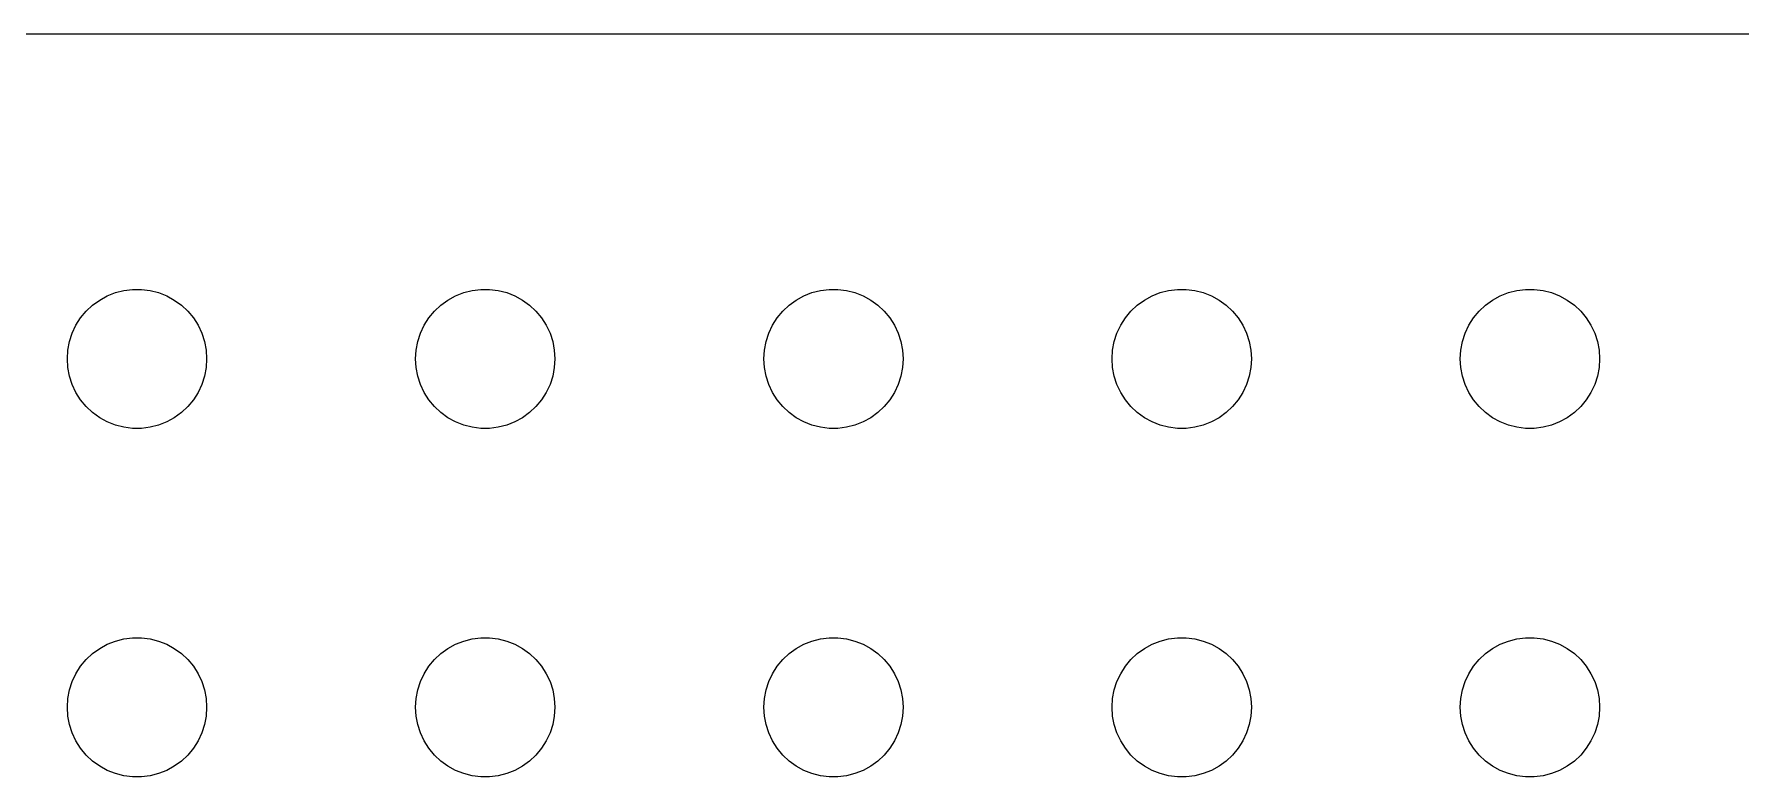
# Model space of a CAD drawing. Header units: metres. Extents: x -150 to 150, y -149 to 149.
# Drawn here: x -114.72 to -77.96, y 133.5 to 149.49 of the extents above; entities that cross this region are included whole.
import ezdxf

# ---------------------------------------------------------------- set-up
doc = ezdxf.new("R2010")
doc.units = ezdxf.units.M

msp = doc.modelspace()

# ---------------------------------------------------------------- linework, layer by layer
for p, q in [((144.814, 149.49), (-144.814, 149.49)), ((-113.456, 143.656), (-113.304, 143.766)), ((-113.304, 143.766), (-113.139, 143.857)), ((-113.139, 143.857), (-112.964, 143.927)), ((-112.964, 143.927), (-112.781, 143.973)), ((-112.781, 143.973), (-112.594, 143.997)), ((-112.594, 143.997), (-112.406, 143.997)), ((-112.406, 143.997), (-112.219, 143.973)), ((-112.219, 143.973), (-112.036, 143.927)), ((-112.036, 143.927), (-111.861, 143.857)), ((-111.861, 143.857), (-111.696, 143.766)), ((-111.696, 143.766), (-111.544, 143.656)), ((-105.956, 143.656), (-105.804, 143.766)), ((-105.804, 143.766), (-105.639, 143.857)), ((-105.639, 143.857), (-105.464, 143.927)), ((-105.464, 143.927), (-105.281, 143.973)), ((-105.281, 143.973), (-105.094, 143.997)), ((-105.094, 143.997), (-104.906, 143.997)), ((-104.906, 143.997), (-104.719, 143.973)), ((-104.719, 143.973), (-104.536, 143.927)), ((-104.536, 143.927), (-104.361, 143.857)), ((-104.361, 143.857), (-104.196, 143.766)), ((-104.196, 143.766), (-104.044, 143.656)), ((-98.4561, 143.656), (-98.3037, 143.766)), ((-98.3037, 143.766), (-98.1387, 143.857)), ((-98.1387, 143.857), (-97.9635, 143.927)), ((-97.9635, 143.927), (-97.7811, 143.973)), ((-97.7811, 143.973), (-97.5942, 143.997)), ((-97.5942, 143.997), (-97.4058, 143.997)), ((-97.4058, 143.997), (-97.2189, 143.973)), ((-97.2189, 143.973), (-97.0365, 143.927)), ((-97.0365, 143.927), (-96.8613, 143.857)), ((-96.8613, 143.857), (-96.6963, 143.766)), ((-96.6963, 143.766), (-96.5439, 143.656)), ((-90.9561, 143.656), (-90.8037, 143.766)), ((-90.8037, 143.766), (-90.6387, 143.857)), ((-90.6387, 143.857), (-90.4635, 143.927)), ((-90.4635, 143.927), (-90.2811, 143.973)), ((-90.2811, 143.973), (-90.0942, 143.997)), ((-90.0942, 143.997), (-89.9058, 143.997)), ((-89.9058, 143.997), (-89.7189, 143.973)), ((-89.7189, 143.973), (-89.5365, 143.927)), ((-89.5365, 143.927), (-89.3613, 143.857)), ((-89.3613, 143.857), (-89.1963, 143.766)), ((-89.1963, 143.766), (-89.0439, 143.656)), ((-83.4561, 143.656), (-83.3037, 143.766)), ((-83.3037, 143.766), (-83.1387, 143.857)), ((-83.1387, 143.857), (-82.9635, 143.927)), ((-82.9635, 143.927), (-82.7811, 143.973)), ((-82.7811, 143.973), (-82.5942, 143.997)), ((-82.5942, 143.997), (-82.4058, 143.997)), ((-82.4058, 143.997), (-82.2189, 143.973)), ((-82.2189, 143.973), (-82.0365, 143.927)), ((-82.0365, 143.927), (-81.8613, 143.857)), ((-81.8613, 143.857), (-81.6963, 143.766)), ((-81.6963, 143.766), (-81.5439, 143.656)), ((-113.814, 143.223), (-113.714, 143.382)), ((-113.714, 143.382), (-113.593, 143.527)), ((-113.593, 143.527), (-113.456, 143.656)), ((-111.544, 143.656), (-111.407, 143.527)), ((-111.407, 143.527), (-111.286, 143.382)), ((-111.286, 143.382), (-111.186, 143.223)), ((-106.314, 143.223), (-106.214, 143.382)), ((-106.214, 143.382), (-106.093, 143.527)), ((-106.093, 143.527), (-105.956, 143.656)), ((-104.044, 143.656), (-103.907, 143.527)), ((-103.907, 143.527), (-103.786, 143.382)), ((-103.786, 143.382), (-103.686, 143.223)), ((-98.8145, 143.223), (-98.7135, 143.382)), ((-98.7135, 143.382), (-98.5934, 143.527)), ((-98.5934, 143.527), (-98.4561, 143.656)), ((-96.5439, 143.656), (-96.4065, 143.527)), ((-96.4065, 143.527), (-96.2865, 143.382)), ((-96.2865, 143.382), (-96.1855, 143.223)), ((-91.3145, 143.223), (-91.2135, 143.382)), ((-91.2135, 143.382), (-91.0934, 143.527)), ((-91.0934, 143.527), (-90.9561, 143.656)), ((-89.0439, 143.656), (-88.9065, 143.527)), ((-88.9065, 143.527), (-88.7865, 143.382)), ((-88.7865, 143.382), (-88.6855, 143.223)), ((-83.8145, 143.223), (-83.7135, 143.382)), ((-83.7135, 143.382), (-83.5934, 143.527)), ((-83.5934, 143.527), (-83.4561, 143.656)), ((-81.5439, 143.656), (-81.4065, 143.527)), ((-81.4065, 143.527), (-81.2865, 143.382)), ((-81.2865, 143.382), (-81.1855, 143.223)), ((-113.953, 142.873), (-113.895, 143.052)), ((-113.895, 143.052), (-113.814, 143.223)), ((-111.186, 143.223), (-111.105, 143.052)), ((-111.105, 143.052), (-111.047, 142.873)), ((-106.453, 142.873), (-106.395, 143.052)), ((-106.395, 143.052), (-106.314, 143.223)), ((-103.686, 143.223), (-103.605, 143.052)), ((-103.605, 143.052), (-103.547, 142.873)), ((-98.9529, 142.873), (-98.8947, 143.052)), ((-98.8947, 143.052), (-98.8145, 143.223)), ((-96.1855, 143.223), (-96.1053, 143.052)), ((-96.1053, 143.052), (-96.0471, 142.873)), ((-91.4529, 142.873), (-91.3947, 143.052)), ((-91.3947, 143.052), (-91.3145, 143.223)), ((-88.6855, 143.223), (-88.6053, 143.052)), ((-88.6053, 143.052), (-88.5471, 142.873)), ((-83.9529, 142.873), (-83.8947, 143.052)), ((-83.8947, 143.052), (-83.8145, 143.223)), ((-81.1855, 143.223), (-81.1053, 143.052)), ((-81.1053, 143.052), (-81.0471, 142.873)), ((-114, 142.5), (-113.988, 142.688)), ((-113.988, 142.688), (-113.953, 142.873)), ((-111.047, 142.873), (-111.012, 142.688)), ((-111.012, 142.688), (-111, 142.5)), ((-106.5, 142.5), (-106.488, 142.688)), ((-106.488, 142.688), (-106.453, 142.873)), ((-103.547, 142.873), (-103.512, 142.688)), ((-103.512, 142.688), (-103.5, 142.5)), ((-99, 142.5), (-98.9882, 142.688)), ((-98.9882, 142.688), (-98.9529, 142.873)), ((-96.0471, 142.873), (-96.0118, 142.688)), ((-96.0118, 142.688), (-96, 142.5)), ((-91.5, 142.5), (-91.4882, 142.688)), ((-91.4882, 142.688), (-91.4529, 142.873)), ((-88.5471, 142.873), (-88.5118, 142.688)), ((-88.5118, 142.688), (-88.5, 142.5)), ((-84, 142.5), (-83.9882, 142.688)), ((-83.9882, 142.688), (-83.9529, 142.873)), ((-81.0471, 142.873), (-81.0118, 142.688)), ((-81.0118, 142.688), (-81, 142.5)), ((-113.988, 142.312), (-114, 142.5)), ((-113.953, 142.127), (-113.988, 142.312)), ((-111.012, 142.312), (-111.047, 142.127)), ((-111, 142.5), (-111.012, 142.312)), ((-106.488, 142.312), (-106.5, 142.5)), ((-106.453, 142.127), (-106.488, 142.312)), ((-103.512, 142.312), (-103.547, 142.127)), ((-103.5, 142.5), (-103.512, 142.312)), ((-98.9882, 142.312), (-99, 142.5)), ((-98.9529, 142.127), (-98.9882, 142.312)), ((-96.0118, 142.312), (-96.0471, 142.127)), ((-96, 142.5), (-96.0118, 142.312)), ((-91.4882, 142.312), (-91.5, 142.5)), ((-91.4529, 142.127), (-91.4882, 142.312)), ((-88.5118, 142.312), (-88.5471, 142.127)), ((-88.5, 142.5), (-88.5118, 142.312)), ((-83.9882, 142.312), (-84, 142.5)), ((-83.9529, 142.127), (-83.9882, 142.312)), ((-81.0118, 142.312), (-81.0471, 142.127)), ((-81, 142.5), (-81.0118, 142.312)), ((-113.895, 141.948), (-113.953, 142.127)), ((-113.814, 141.777), (-113.895, 141.948)), ((-111.105, 141.948), (-111.186, 141.777)), ((-111.047, 142.127), (-111.105, 141.948)), ((-106.395, 141.948), (-106.453, 142.127)), ((-106.314, 141.777), (-106.395, 141.948)), ((-103.605, 141.948), (-103.686, 141.777)), ((-103.547, 142.127), (-103.605, 141.948)), ((-98.8947, 141.948), (-98.9529, 142.127)), ((-98.8145, 141.777), (-98.8947, 141.948)), ((-96.1053, 141.948), (-96.1855, 141.777)), ((-96.0471, 142.127), (-96.1053, 141.948)), ((-91.3947, 141.948), (-91.4529, 142.127)), ((-91.3145, 141.777), (-91.3947, 141.948)), ((-88.6053, 141.948), (-88.6855, 141.777)), ((-88.5471, 142.127), (-88.6053, 141.948)), ((-83.8947, 141.948), (-83.9529, 142.127)), ((-83.8145, 141.777), (-83.8947, 141.948)), ((-81.1053, 141.948), (-81.1855, 141.777)), ((-81.0471, 142.127), (-81.1053, 141.948)), ((-113.714, 141.618), (-113.814, 141.777)), ((-113.593, 141.473), (-113.714, 141.618)), ((-111.286, 141.618), (-111.407, 141.473)), ((-111.186, 141.777), (-111.286, 141.618)), ((-106.214, 141.618), (-106.314, 141.777)), ((-106.093, 141.473), (-106.214, 141.618)), ((-103.786, 141.618), (-103.907, 141.473)), ((-103.686, 141.777), (-103.786, 141.618)), ((-98.7135, 141.618), (-98.8145, 141.777)), ((-98.5934, 141.473), (-98.7135, 141.618)), ((-96.2865, 141.618), (-96.4065, 141.473)), ((-96.1855, 141.777), (-96.2865, 141.618)), ((-91.2135, 141.618), (-91.3145, 141.777)), ((-91.0934, 141.473), (-91.2135, 141.618)), ((-88.7865, 141.618), (-88.9065, 141.473)), ((-88.6855, 141.777), (-88.7865, 141.618)), ((-83.7135, 141.618), (-83.8145, 141.777)), ((-83.5934, 141.473), (-83.7135, 141.618)), ((-81.2865, 141.618), (-81.4065, 141.473)), ((-81.1855, 141.777), (-81.2865, 141.618)), ((-113.456, 141.344), (-113.593, 141.473)), ((-113.304, 141.234), (-113.456, 141.344)), ((-113.139, 141.143), (-113.304, 141.234)), ((-111.696, 141.234), (-111.861, 141.143)), ((-111.544, 141.344), (-111.696, 141.234)), ((-111.407, 141.473), (-111.544, 141.344)), ((-105.956, 141.344), (-106.093, 141.473)), ((-105.804, 141.234), (-105.956, 141.344)), ((-105.639, 141.143), (-105.804, 141.234)), ((-104.196, 141.234), (-104.361, 141.143)), ((-104.044, 141.344), (-104.196, 141.234)), ((-103.907, 141.473), (-104.044, 141.344)), ((-98.4561, 141.344), (-98.5934, 141.473)), ((-98.3037, 141.234), (-98.4561, 141.344)), ((-98.1387, 141.143), (-98.3037, 141.234)), ((-96.6963, 141.234), (-96.8613, 141.143)), ((-96.5439, 141.344), (-96.6963, 141.234)), ((-96.4065, 141.473), (-96.5439, 141.344)), ((-90.9561, 141.344), (-91.0934, 141.473)), ((-90.8037, 141.234), (-90.9561, 141.344)), ((-90.6387, 141.143), (-90.8037, 141.234)), ((-89.1963, 141.234), (-89.3613, 141.143)), ((-89.0439, 141.344), (-89.1963, 141.234)), ((-88.9065, 141.473), (-89.0439, 141.344)), ((-83.4561, 141.344), (-83.5934, 141.473)), ((-83.3037, 141.234), (-83.4561, 141.344)), ((-83.1387, 141.143), (-83.3037, 141.234)), ((-81.6963, 141.234), (-81.8613, 141.143)), ((-81.5439, 141.344), (-81.6963, 141.234)), ((-81.4065, 141.473), (-81.5439, 141.344)), ((-112.964, 141.073), (-113.139, 141.143)), ((-112.781, 141.027), (-112.964, 141.073)), ((-112.594, 141.003), (-112.781, 141.027)), ((-112.406, 141.003), (-112.594, 141.003)), ((-112.219, 141.027), (-112.406, 141.003)), ((-112.036, 141.073), (-112.219, 141.027)), ((-111.861, 141.143), (-112.036, 141.073)), ((-105.464, 141.073), (-105.639, 141.143)), ((-105.281, 141.027), (-105.464, 141.073)), ((-105.094, 141.003), (-105.281, 141.027)), ((-104.906, 141.003), (-105.094, 141.003)), ((-104.719, 141.027), (-104.906, 141.003)), ((-104.536, 141.073), (-104.719, 141.027)), ((-104.361, 141.143), (-104.536, 141.073)), ((-97.9635, 141.073), (-98.1387, 141.143)), ((-97.7811, 141.027), (-97.9635, 141.073)), ((-97.5942, 141.003), (-97.7811, 141.027)), ((-97.4058, 141.003), (-97.5942, 141.003)), ((-97.2189, 141.027), (-97.4058, 141.003)), ((-97.0365, 141.073), (-97.2189, 141.027)), ((-96.8613, 141.143), (-97.0365, 141.073)), ((-90.4635, 141.073), (-90.6387, 141.143)), ((-90.2811, 141.027), (-90.4635, 141.073)), ((-90.0942, 141.003), (-90.2811, 141.027)), ((-89.9058, 141.003), (-90.0942, 141.003)), ((-89.7189, 141.027), (-89.9058, 141.003)), ((-89.5365, 141.073), (-89.7189, 141.027)), ((-89.3613, 141.143), (-89.5365, 141.073)), ((-82.9635, 141.073), (-83.1387, 141.143)), ((-82.7811, 141.027), (-82.9635, 141.073)), ((-82.5942, 141.003), (-82.7811, 141.027)), ((-82.4058, 141.003), (-82.5942, 141.003)), ((-82.2189, 141.027), (-82.4058, 141.003)), ((-82.0365, 141.073), (-82.2189, 141.027)), ((-81.8613, 141.143), (-82.0365, 141.073)), ((-113.139, 136.357), (-112.964, 136.427)), ((-112.964, 136.427), (-112.781, 136.473)), ((-112.781, 136.473), (-112.594, 136.497)), ((-112.594, 136.497), (-112.406, 136.497)), ((-112.406, 136.497), (-112.219, 136.473)), ((-112.219, 136.473), (-112.036, 136.427)), ((-112.036, 136.427), (-111.861, 136.357)), ((-105.639, 136.357), (-105.464, 136.427)), ((-105.464, 136.427), (-105.281, 136.473)), ((-105.281, 136.473), (-105.094, 136.497)), ((-105.094, 136.497), (-104.906, 136.497)), ((-104.906, 136.497), (-104.719, 136.473)), ((-104.719, 136.473), (-104.536, 136.427)), ((-104.536, 136.427), (-104.361, 136.357)), ((-98.1387, 136.357), (-97.9635, 136.427)), ((-97.9635, 136.427), (-97.7811, 136.473)), ((-97.7811, 136.473), (-97.5942, 136.497)), ((-97.5942, 136.497), (-97.4058, 136.497)), ((-97.4058, 136.497), (-97.2189, 136.473)), ((-97.2189, 136.473), (-97.0365, 136.427)), ((-97.0365, 136.427), (-96.8613, 136.357)), ((-90.6387, 136.357), (-90.4635, 136.427)), ((-90.4635, 136.427), (-90.2811, 136.473)), ((-90.2811, 136.473), (-90.0942, 136.497)), ((-90.0942, 136.497), (-89.9058, 136.497)), ((-89.9058, 136.497), (-89.7189, 136.473)), ((-89.7189, 136.473), (-89.5365, 136.427)), ((-89.5365, 136.427), (-89.3613, 136.357)), ((-83.1387, 136.357), (-82.9635, 136.427)), ((-82.9635, 136.427), (-82.7811, 136.473)), ((-82.7811, 136.473), (-82.5942, 136.497)), ((-82.5942, 136.497), (-82.4058, 136.497)), ((-82.4058, 136.497), (-82.2189, 136.473)), ((-82.2189, 136.473), (-82.0365, 136.427)), ((-82.0365, 136.427), (-81.8613, 136.357)), ((-113.714, 135.882), (-113.593, 136.027)), ((-113.593, 136.027), (-113.456, 136.156)), ((-113.456, 136.156), (-113.304, 136.266)), ((-113.304, 136.266), (-113.139, 136.357)), ((-111.861, 136.357), (-111.696, 136.266)), ((-111.696, 136.266), (-111.544, 136.156)), ((-111.544, 136.156), (-111.407, 136.027)), ((-111.407, 136.027), (-111.286, 135.882)), ((-106.214, 135.882), (-106.093, 136.027)), ((-106.093, 136.027), (-105.956, 136.156)), ((-105.956, 136.156), (-105.804, 136.266)), ((-105.804, 136.266), (-105.639, 136.357)), ((-104.361, 136.357), (-104.196, 136.266)), ((-104.196, 136.266), (-104.044, 136.156)), ((-104.044, 136.156), (-103.907, 136.027)), ((-103.907, 136.027), (-103.786, 135.882)), ((-98.7135, 135.882), (-98.5934, 136.027)), ((-98.5934, 136.027), (-98.4561, 136.156)), ((-98.4561, 136.156), (-98.3037, 136.266)), ((-98.3037, 136.266), (-98.1387, 136.357)), ((-96.8613, 136.357), (-96.6963, 136.266)), ((-96.6963, 136.266), (-96.5439, 136.156)), ((-96.5439, 136.156), (-96.4065, 136.027)), ((-96.4065, 136.027), (-96.2865, 135.882)), ((-91.2135, 135.882), (-91.0934, 136.027)), ((-91.0934, 136.027), (-90.9561, 136.156)), ((-90.9561, 136.156), (-90.8037, 136.266)), ((-90.8037, 136.266), (-90.6387, 136.357)), ((-89.3613, 136.357), (-89.1963, 136.266)), ((-89.1963, 136.266), (-89.0439, 136.156)), ((-89.0439, 136.156), (-88.9065, 136.027)), ((-88.9065, 136.027), (-88.7865, 135.882)), ((-83.7135, 135.882), (-83.5934, 136.027)), ((-83.5934, 136.027), (-83.4561, 136.156)), ((-83.4561, 136.156), (-83.3037, 136.266)), ((-83.3037, 136.266), (-83.1387, 136.357)), ((-81.8613, 136.357), (-81.6963, 136.266)), ((-81.6963, 136.266), (-81.5439, 136.156)), ((-81.5439, 136.156), (-81.4065, 136.027)), ((-81.4065, 136.027), (-81.2865, 135.882)), ((-113.895, 135.552), (-113.814, 135.723)), ((-113.814, 135.723), (-113.714, 135.882)), ((-111.286, 135.882), (-111.186, 135.723)), ((-111.186, 135.723), (-111.105, 135.552)), ((-106.395, 135.552), (-106.314, 135.723)), ((-106.314, 135.723), (-106.214, 135.882)), ((-103.786, 135.882), (-103.686, 135.723)), ((-103.686, 135.723), (-103.605, 135.552)), ((-98.8947, 135.552), (-98.8145, 135.723)), ((-98.8145, 135.723), (-98.7135, 135.882)), ((-96.2865, 135.882), (-96.1855, 135.723)), ((-96.1855, 135.723), (-96.1053, 135.552)), ((-91.3947, 135.552), (-91.3145, 135.723)), ((-91.3145, 135.723), (-91.2135, 135.882)), ((-88.7865, 135.882), (-88.6855, 135.723)), ((-88.6855, 135.723), (-88.6053, 135.552)), ((-83.8947, 135.552), (-83.8145, 135.723)), ((-83.8145, 135.723), (-83.7135, 135.882)), ((-81.2865, 135.882), (-81.1855, 135.723)), ((-81.1855, 135.723), (-81.1053, 135.552)), ((-113.988, 135.188), (-113.953, 135.373)), ((-113.953, 135.373), (-113.895, 135.552)), ((-111.105, 135.552), (-111.047, 135.373)), ((-111.047, 135.373), (-111.012, 135.188)), ((-106.488, 135.188), (-106.453, 135.373)), ((-106.453, 135.373), (-106.395, 135.552)), ((-103.605, 135.552), (-103.547, 135.373)), ((-103.547, 135.373), (-103.512, 135.188)), ((-98.9882, 135.188), (-98.9529, 135.373)), ((-98.9529, 135.373), (-98.8947, 135.552)), ((-96.1053, 135.552), (-96.0471, 135.373)), ((-96.0471, 135.373), (-96.0118, 135.188)), ((-91.4882, 135.188), (-91.4529, 135.373)), ((-91.4529, 135.373), (-91.3947, 135.552)), ((-88.6053, 135.552), (-88.5471, 135.373)), ((-88.5471, 135.373), (-88.5118, 135.188)), ((-83.9882, 135.188), (-83.9529, 135.373)), ((-83.9529, 135.373), (-83.8947, 135.552)), ((-81.1053, 135.552), (-81.0471, 135.373)), ((-81.0471, 135.373), (-81.0118, 135.188)), ((-114, 135), (-113.988, 135.188)), ((-113.988, 134.812), (-114, 135)), ((-111.012, 135.188), (-111, 135)), ((-111, 135), (-111.012, 134.812)), ((-106.5, 135), (-106.488, 135.188)), ((-106.488, 134.812), (-106.5, 135)), ((-103.512, 135.188), (-103.5, 135)), ((-103.5, 135), (-103.512, 134.812)), ((-99, 135), (-98.9882, 135.188)), ((-98.9882, 134.812), (-99, 135)), ((-96.0118, 135.188), (-96, 135)), ((-96, 135), (-96.0118, 134.812)), ((-91.5, 135), (-91.4882, 135.188)), ((-91.4882, 134.812), (-91.5, 135)), ((-88.5118, 135.188), (-88.5, 135)), ((-88.5, 135), (-88.5118, 134.812)), ((-84, 135), (-83.9882, 135.188)), ((-83.9882, 134.812), (-84, 135)), ((-81.0118, 135.188), (-81, 135)), ((-81, 135), (-81.0118, 134.812)), ((-113.953, 134.627), (-113.988, 134.812)), ((-113.895, 134.448), (-113.953, 134.627)), ((-111.047, 134.627), (-111.105, 134.448)), ((-111.012, 134.812), (-111.047, 134.627)), ((-106.453, 134.627), (-106.488, 134.812)), ((-106.395, 134.448), (-106.453, 134.627)), ((-103.547, 134.627), (-103.605, 134.448)), ((-103.512, 134.812), (-103.547, 134.627)), ((-98.9529, 134.627), (-98.9882, 134.812)), ((-98.8947, 134.448), (-98.9529, 134.627)), ((-96.0471, 134.627), (-96.1053, 134.448)), ((-96.0118, 134.812), (-96.0471, 134.627)), ((-91.4529, 134.627), (-91.4882, 134.812)), ((-91.3947, 134.448), (-91.4529, 134.627)), ((-88.5471, 134.627), (-88.6053, 134.448)), ((-88.5118, 134.812), (-88.5471, 134.627)), ((-83.9529, 134.627), (-83.9882, 134.812)), ((-83.8947, 134.448), (-83.9529, 134.627)), ((-81.0471, 134.627), (-81.1053, 134.448)), ((-81.0118, 134.812), (-81.0471, 134.627)), ((-113.814, 134.277), (-113.895, 134.448)), ((-113.714, 134.118), (-113.814, 134.277)), ((-111.186, 134.277), (-111.286, 134.118)), ((-111.105, 134.448), (-111.186, 134.277)), ((-106.314, 134.277), (-106.395, 134.448)), ((-106.214, 134.118), (-106.314, 134.277)), ((-103.686, 134.277), (-103.786, 134.118)), ((-103.605, 134.448), (-103.686, 134.277)), ((-98.8145, 134.277), (-98.8947, 134.448)), ((-98.7135, 134.118), (-98.8145, 134.277)), ((-96.1855, 134.277), (-96.2865, 134.118)), ((-96.1053, 134.448), (-96.1855, 134.277)), ((-91.3145, 134.277), (-91.3947, 134.448)), ((-91.2135, 134.118), (-91.3145, 134.277)), ((-88.6855, 134.277), (-88.7865, 134.118)), ((-88.6053, 134.448), (-88.6855, 134.277)), ((-83.8145, 134.277), (-83.8947, 134.448)), ((-83.7135, 134.118), (-83.8145, 134.277)), ((-81.1855, 134.277), (-81.2865, 134.118)), ((-81.1053, 134.448), (-81.1855, 134.277)), ((-113.593, 133.973), (-113.714, 134.118)), ((-113.456, 133.844), (-113.593, 133.973)), ((-113.304, 133.734), (-113.456, 133.844)), ((-111.544, 133.844), (-111.696, 133.734)), ((-111.407, 133.973), (-111.544, 133.844)), ((-111.286, 134.118), (-111.407, 133.973)), ((-106.093, 133.973), (-106.214, 134.118)), ((-105.956, 133.844), (-106.093, 133.973)), ((-105.804, 133.734), (-105.956, 133.844)), ((-104.044, 133.844), (-104.196, 133.734)), ((-103.907, 133.973), (-104.044, 133.844)), ((-103.786, 134.118), (-103.907, 133.973)), ((-98.5934, 133.973), (-98.7135, 134.118)), ((-98.4561, 133.844), (-98.5934, 133.973)), ((-98.3037, 133.734), (-98.4561, 133.844)), ((-96.5439, 133.844), (-96.6963, 133.734)), ((-96.4065, 133.973), (-96.5439, 133.844)), ((-96.2865, 134.118), (-96.4065, 133.973)), ((-91.0934, 133.973), (-91.2135, 134.118)), ((-90.9561, 133.844), (-91.0934, 133.973)), ((-90.8037, 133.734), (-90.9561, 133.844)), ((-89.0439, 133.844), (-89.1963, 133.734)), ((-88.9065, 133.973), (-89.0439, 133.844)), ((-88.7865, 134.118), (-88.9065, 133.973)), ((-83.5934, 133.973), (-83.7135, 134.118)), ((-83.4561, 133.844), (-83.5934, 133.973)), ((-83.3037, 133.734), (-83.4561, 133.844)), ((-81.5439, 133.844), (-81.6963, 133.734)), ((-81.4065, 133.973), (-81.5439, 133.844)), ((-81.2865, 134.118), (-81.4065, 133.973)), ((-113.139, 133.643), (-113.304, 133.734)), ((-112.964, 133.573), (-113.139, 133.643)), ((-112.781, 133.527), (-112.964, 133.573)), ((-112.594, 133.503), (-112.781, 133.527)), ((-112.406, 133.503), (-112.594, 133.503)), ((-112.219, 133.527), (-112.406, 133.503)), ((-112.036, 133.573), (-112.219, 133.527)), ((-111.861, 133.643), (-112.036, 133.573)), ((-111.696, 133.734), (-111.861, 133.643)), ((-105.639, 133.643), (-105.804, 133.734)), ((-105.464, 133.573), (-105.639, 133.643)), ((-105.281, 133.527), (-105.464, 133.573)), ((-105.094, 133.503), (-105.281, 133.527)), ((-104.906, 133.503), (-105.094, 133.503)), ((-104.719, 133.527), (-104.906, 133.503)), ((-104.536, 133.573), (-104.719, 133.527)), ((-104.361, 133.643), (-104.536, 133.573)), ((-104.196, 133.734), (-104.361, 133.643)), ((-98.1387, 133.643), (-98.3037, 133.734)), ((-97.9635, 133.573), (-98.1387, 133.643)), ((-97.7811, 133.527), (-97.9635, 133.573)), ((-97.5942, 133.503), (-97.7811, 133.527)), ((-97.4058, 133.503), (-97.5942, 133.503)), ((-97.2189, 133.527), (-97.4058, 133.503)), ((-97.0365, 133.573), (-97.2189, 133.527)), ((-96.8613, 133.643), (-97.0365, 133.573)), ((-96.6963, 133.734), (-96.8613, 133.643)), ((-90.6387, 133.643), (-90.8037, 133.734)), ((-90.4635, 133.573), (-90.6387, 133.643)), ((-90.2811, 133.527), (-90.4635, 133.573)), ((-90.0942, 133.503), (-90.2811, 133.527)), ((-89.9058, 133.503), (-90.0942, 133.503)), ((-89.7189, 133.527), (-89.9058, 133.503)), ((-89.5365, 133.573), (-89.7189, 133.527)), ((-89.3613, 133.643), (-89.5365, 133.573)), ((-89.1963, 133.734), (-89.3613, 133.643)), ((-83.1387, 133.643), (-83.3037, 133.734)), ((-82.9635, 133.573), (-83.1387, 133.643)), ((-82.7811, 133.527), (-82.9635, 133.573)), ((-82.5942, 133.503), (-82.7811, 133.527)), ((-82.4058, 133.503), (-82.5942, 133.503)), ((-82.2189, 133.527), (-82.4058, 133.503)), ((-82.0365, 133.573), (-82.2189, 133.527)), ((-81.8613, 133.643), (-82.0365, 133.573)), ((-81.6963, 133.734), (-81.8613, 133.643))]:
    msp.add_line(p, q)

doc.saveas('drawing.dxf')
